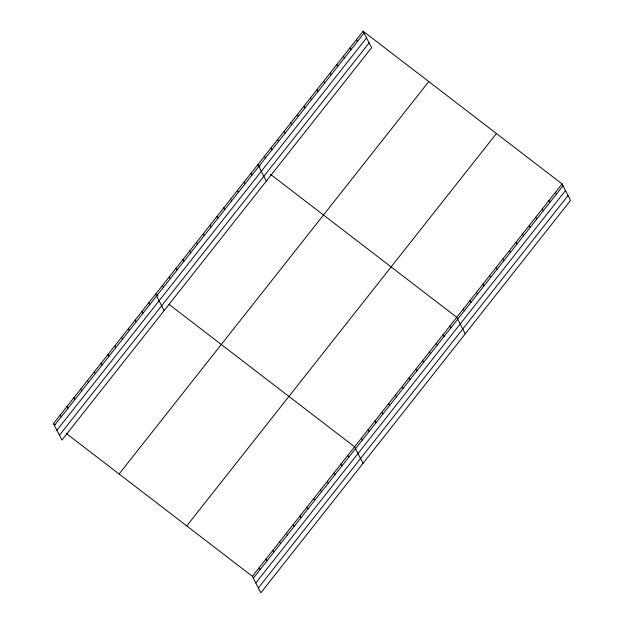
<?xml version="1.0" encoding="UTF-8"?>
<svg xmlns="http://www.w3.org/2000/svg" width="624" height="624" viewBox="0 0 624 624"><rect width="100%" height="100%" fill="white"/><g stroke="black" fill="none" stroke-linecap="round" stroke-linejoin="round"><path stroke-width="0.94" d="M363.152 31.2L371.623 47.689L61.932 440.084L53.453 423.595L363.152 31.2L562.068 183.916L570.547 200.405L260.848 592.8L252.377 576.311L66.136 433.337M54.413 425.451L364.104 33.049M56.893 430.279L366.584 37.885M59.452 435.256L369.143 42.861M119.098 473.99L428.789 81.596M186.732 525.915L496.423 133.52M252.377 576.311L562.068 183.916M253.328 578.167L563.02 185.765M255.809 582.995L565.5 190.593M258.367 587.972L568.058 195.569M260.091 166.335L257.852 164.619L266.331 181.1M270.535 174.353L456.776 317.327L465.247 333.817M157.895 295.823L155.657 294.107L164.128 310.596M169.081 304.411L354.572 446.823L363.051 463.312M53.453 423.595L54.951 424.741M555.485 192.254L556.436 194.103M548.909 200.593L549.861 202.441M542.326 208.931L543.278 210.779M535.743 217.269L536.695 219.118M529.168 225.607L530.119 227.456M522.584 233.945L523.536 235.794M516.001 242.284L516.953 244.132M509.418 250.622L510.37 252.47M502.843 258.96L503.794 260.809M496.259 267.298L497.211 269.147M489.676 275.636L490.628 277.485M483.101 283.975L484.052 285.831M356.569 39.538L357.521 41.395M476.518 292.313L477.469 294.169M349.986 47.876L350.938 49.733M469.934 300.651L470.886 302.507M343.403 56.215L344.362 58.071M463.351 308.989L464.303 310.846M336.827 64.553L337.779 66.409M330.244 72.891L331.196 74.747M449.959 325.962L450.91 327.811M323.661 81.229L324.613 83.086M443.149 334.597L444.101 336.445M317.086 89.567L318.037 91.424M310.502 97.906L311.454 99.762M436.332 343.223L437.284 345.08M303.919 106.244L304.871 108.1M429.523 351.858L430.474 353.714M297.336 114.582L298.295 116.438M422.705 360.493L423.657 362.341M290.761 122.92L291.712 124.777M415.896 369.127L416.848 370.976M284.177 131.258L285.129 133.115M409.079 377.754L410.03 379.61M277.594 139.597L278.546 141.453M402.269 386.389L403.221 388.245M271.019 147.935L271.97 149.791M395.452 395.023L396.404 396.88M264.436 156.273L265.387 158.129M388.643 403.658L389.594 405.506M381.826 412.292L382.777 414.141M251.043 173.246L251.995 175.102M375.016 420.919L375.968 422.776M244.226 181.88L245.177 183.737M368.199 429.554L369.151 431.41M237.416 190.515L238.368 192.364M361.39 438.188L362.341 440.037M230.599 199.15L231.551 200.998M223.79 207.776L224.741 209.633M347.763 455.45L348.715 457.306M216.973 216.411L217.924 218.267M340.946 464.084L341.897 465.941M210.163 225.046L211.115 226.894M334.136 472.719L335.088 474.568M203.346 233.68L204.298 235.529M327.319 481.354L328.271 483.202M196.537 242.307L197.488 244.163M320.51 489.98L321.461 491.837M189.719 250.942L190.671 252.798M313.693 498.615L314.644 500.471M182.91 259.576L183.862 261.425M306.883 507.25L307.835 509.098M176.093 268.211L177.044 270.059M300.066 515.884L301.018 517.733M169.283 276.838L170.235 278.694M293.257 524.511L294.208 526.367M162.466 285.472L163.418 287.329M286.439 533.146L287.391 535.002M279.63 541.78L280.582 543.629M148.84 302.741L149.791 304.59M272.813 550.415L273.764 552.263M142.03 311.368L142.982 313.225M266.003 559.049L266.955 560.898M135.213 320.003L136.165 321.859M259.186 567.676L260.138 569.533M128.404 328.637L129.355 330.486M121.586 337.272L122.538 339.121M114.777 345.907L115.729 347.755M107.96 354.533L108.911 356.39M101.15 363.168L102.102 365.024M94.333 371.803L95.285 373.651M87.524 380.437L88.475 382.286M80.707 389.064L81.658 390.92M73.897 397.699L74.849 399.555M67.08 406.333L68.032 408.182M60.271 414.968L61.222 416.816"/></g></svg>
